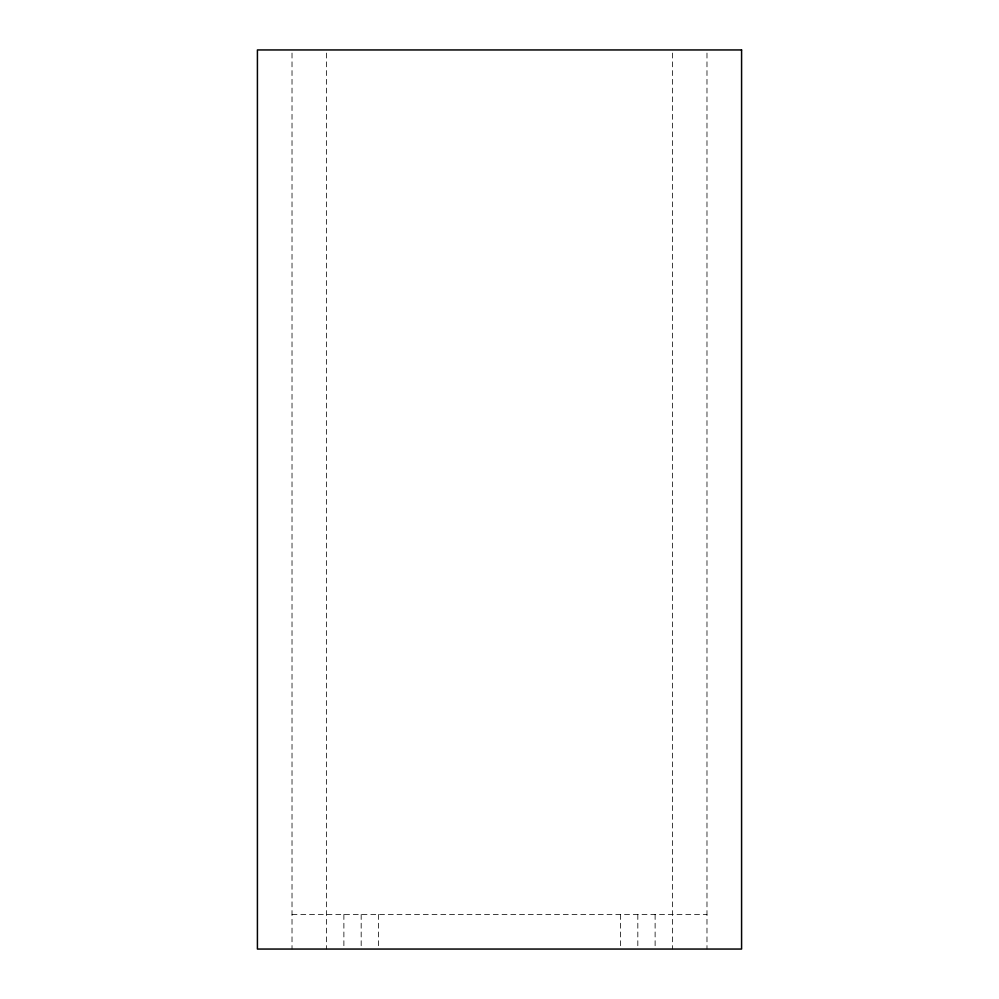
<?xml version="1.0" encoding="UTF-8"?>
<svg xmlns="http://www.w3.org/2000/svg" width="999" height="999" viewBox="0 0 999 999"><rect width="100%" height="100%" fill="white"/><g stroke="black" fill="none" stroke-linecap="round" stroke-linejoin="round"><path stroke-width="0.75" stroke-dasharray="5 3.75" d="M292.02 914.472L706.98 914.472M706.98 53.072L706.98 949.05M672.402 53.072L672.402 949.05M655.119 914.472L655.119 946.041M637.824 914.472L637.824 949.05M620.529 914.472L620.529 949.05M378.471 914.472L378.471 949.05M361.176 914.472L361.176 949.05M343.881 914.472L343.881 946.041M326.598 53.072L326.598 949.05M292.02 53.072L292.02 949.05"/><path stroke-width="1.5" d="M741.583 49.95L257.417 49.95L257.417 949.05L741.583 949.05L741.583 49.95"/></g></svg>
